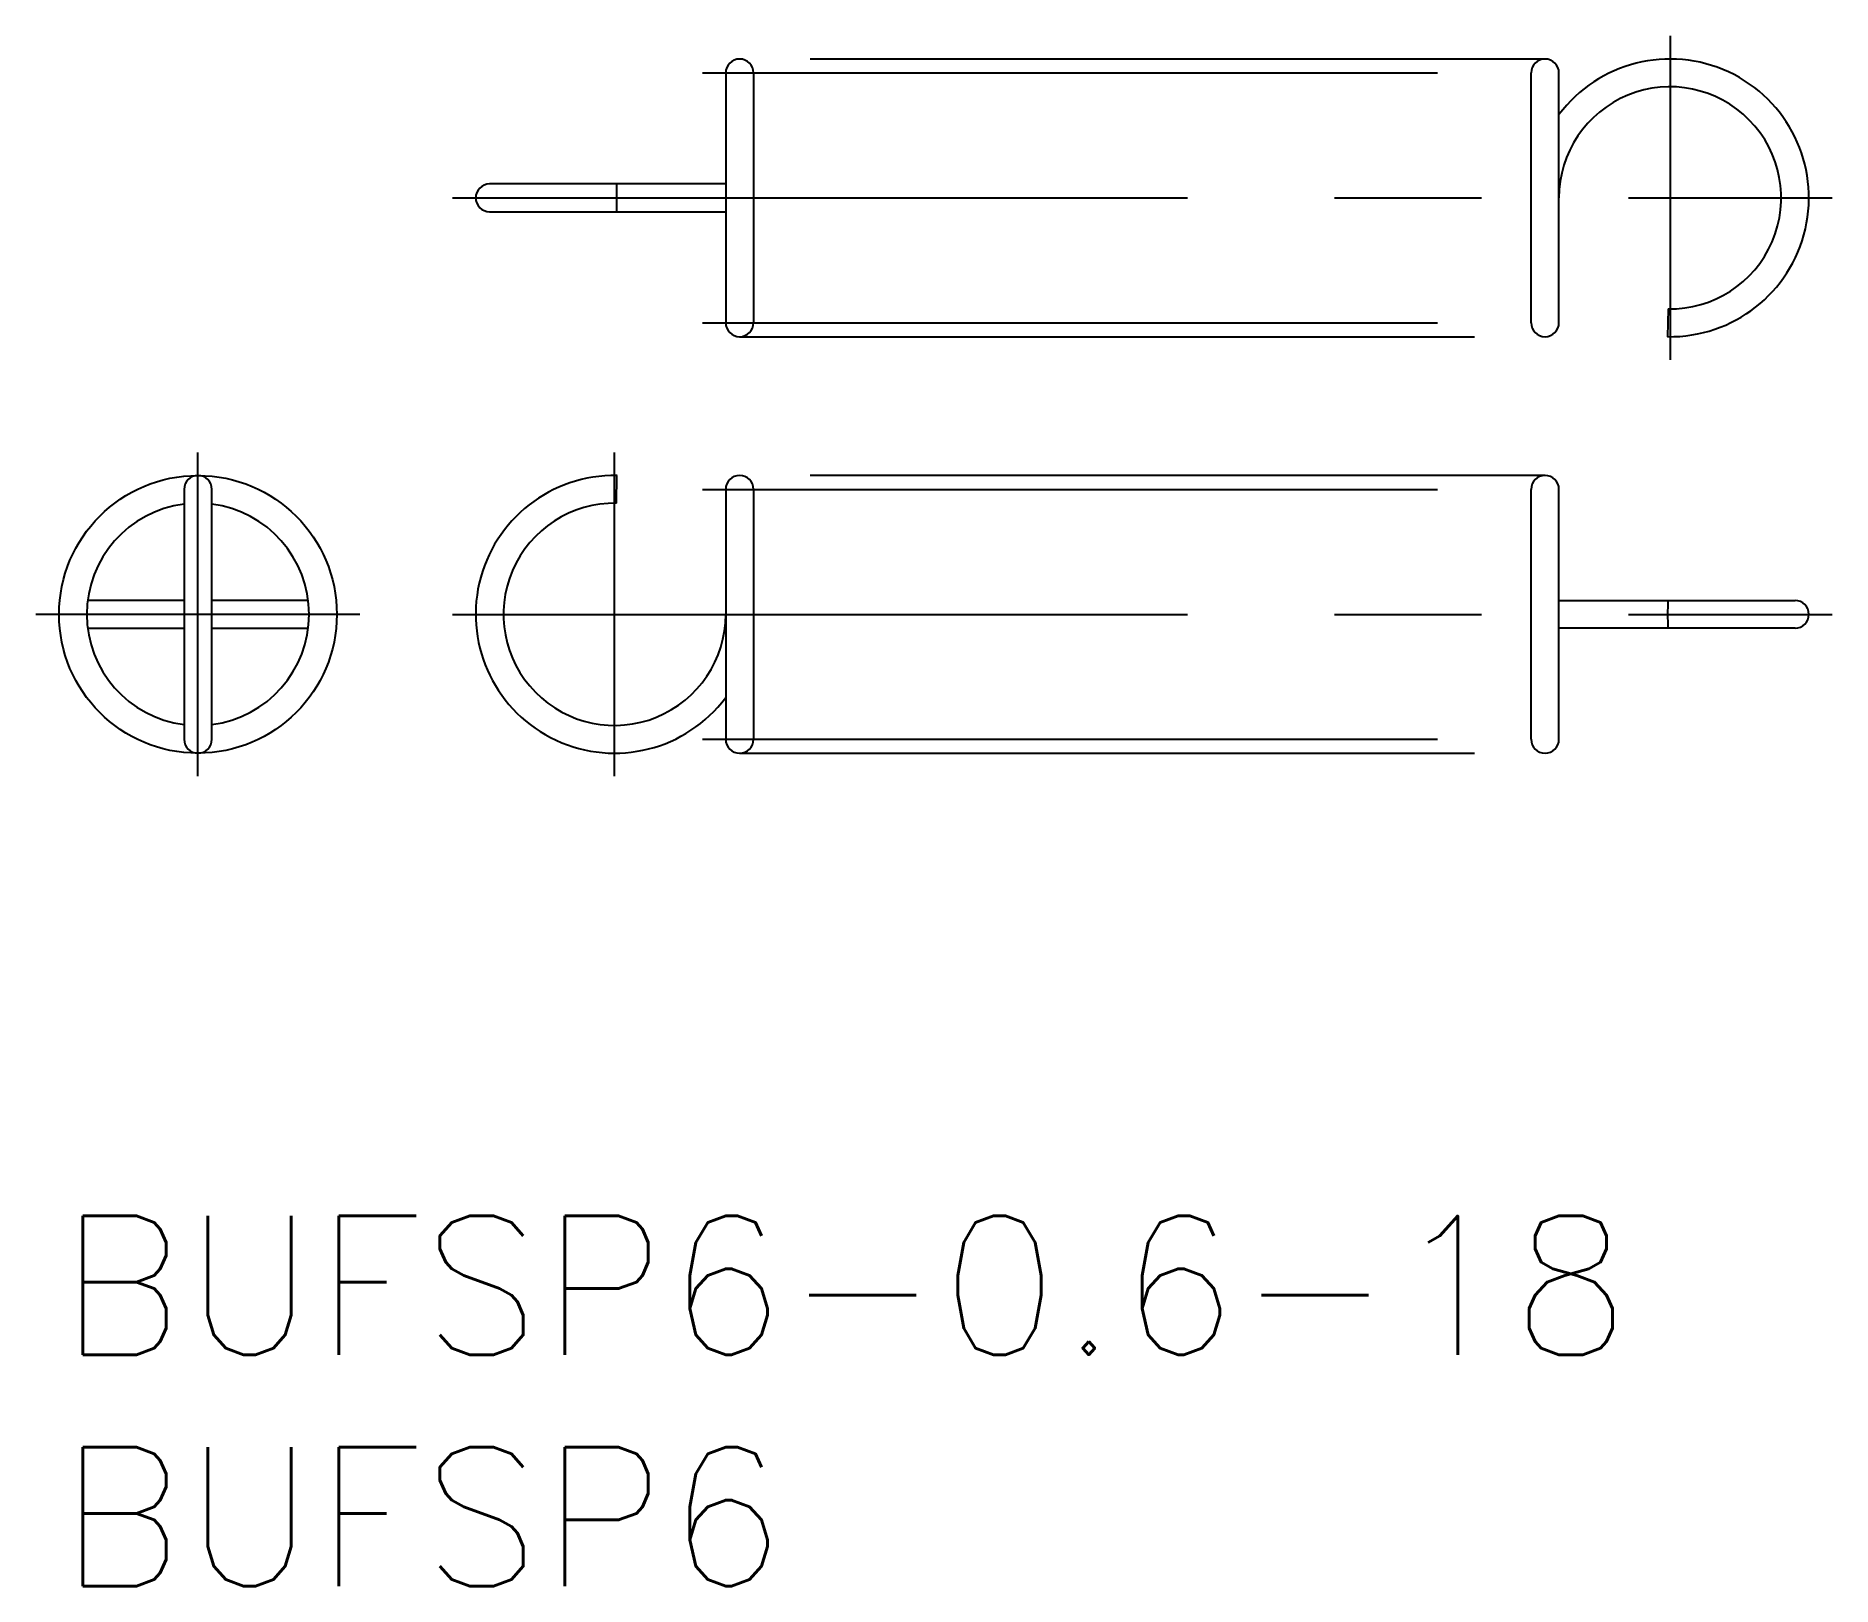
# Model space of a CAD drawing. Extents: x -0.5 to 38.3, y -8 to 25.5.
import ezdxf

# ---------------------------------------------------------------- set-up
doc = ezdxf.new("R2010")
doc.units = 0
doc.header["$LTSCALE"] = 0.5
doc.linetypes.add('CENTER', pattern=[50.8, 31.75, -6.35, 6.35, -6.35])
doc.linetypes.add('PHANTOM', pattern=[63.5, 31.75, -6.35, 6.35, -6.35, 6.35, -6.35])
for name, color, linetype in [('MSM_CENTER', 1, 'CENTER'), ('MSM_CONTINUOUS', 7, 'CONTINUOUS'), ('MSM_IMAGINARY', 6, 'PHANTOM'), ('MSM_PART_NUMBER', 7, 'CONTINUOUS')]:
    doc.layers.add(name, color=color, linetype=linetype)
doc.styles.get("Standard").update_dxf_attribs({"font": 'txt.shx', "height": 0.5, "bigfont": 'bigfont.shx'})

# ---------------------------------------------------------------- blocks, each defined once
blk = doc.blocks.new('*U16')
at = {"layer": 'MSM_PART_NUMBER'}
blk.add_text('BUFSP6-0.6-18', height=3, dxfattribs=at).set_placement((0, -3))
blk = doc.blocks.new('*U17')
at = {"layer": 'MSM_PART_NUMBER'}
blk.add_text('BUFSP6', height=3, dxfattribs=at).set_placement((0, -8))

msp = doc.modelspace()

# ---------------------------------------------------------------- linework, layer by layer
at = {"layer": 'MSM_CENTER'}
for p, q in [((34.8, 25.5), (34.8, 18.5)), ((13.9, 24.7), (32.9, 24.7)), ((8.5, 22), (38.3, 22)), ((13.9, 19.3), (32.9, 19.3)), ((3, 9.5), (3, 16.5)), ((12, 9.5), (12, 16.5)), ((13.9, 15.7), (32.9, 15.7)), ((6.5, 13), (-0.5, 13)), ((8.5, 13), (38.3, 13)), ((13.9, 10.3), (32.9, 10.3))]:
    msp.add_line(p, q, dxfattribs=at)
at = {"layer": 'MSM_CONTINUOUS'}
for p, q in [((14.4, 24.7), (14.4, 19.3)), ((15, 24.7), (15, 19.3)), ((31.8, 19.3), (31.8, 24.7)), ((32.4, 19.3), (32.4, 24.7)), ((14.4, 22.3), (9.3, 22.3)), ((9.3, 21.7), (14.4, 21.7)), ((34.758, 19.6), (34.748, 19)), ((12.042, 15.4), (12.052, 16)), ((2.7, 15.7), (2.7, 10.3)), ((3.3, 10.3), (3.3, 15.7)), ((14.4, 15.7), (14.4, 10.3)), ((15, 15.7), (15, 10.3)), ((31.8, 10.3), (31.8, 15.7)), ((32.4, 10.3), (32.4, 15.7)), ((2.7, 13.3), (0.619, 13.3)), ((5.381, 13.3), (3.3, 13.3)), ((32.4, 13.3), (37.5, 13.3)), ((0.619, 12.7), (2.7, 12.7)), ((3.3, 12.7), (5.381, 12.7)), ((37.5, 12.7), (32.4, 12.7))]:
    msp.add_line(p, q, dxfattribs=at)
msp.add_circle((3, 13), 3, dxfattribs=at)
for centre, radius, start, end in [((14.7, 24.7), 0.3, 360, 180), ((32.1, 24.7), 0.3, 0, 180), ((34.8, 22), 3, 269, 143.1301), ((34.8, 22), 2.4, 269, 180), ((9.3, 22), 0.3, 90, 270), ((14.7, 19.3), 0.3, 180, 360), ((32.1, 19.3), 0.3, 180, 360), ((3, 15.7), 0.3, 0, 180), ((12, 13), 3, 89, 323.1301), ((14.7, 15.7), 0.3, 0, 180), ((32.1, 15.7), 0.3, 0, 180), ((3, 13), 2.4, 97.1808, 262.8192), ((3, 13), 2.4, 277.1808, 82.8192), ((12, 13), 2.4, 89, 0), ((37.5, 13), 0.3, 270, 90), ((3, 10.3), 0.3, 180, 0), ((14.7, 10.3), 0.3, 180, 360), ((32.1, 10.3), 0.3, 180, 360)]:
    msp.add_arc(centre, radius, start, end, dxfattribs=at)
at = {"layer": 'MSM_IMAGINARY'}
for p, q in [((32.1, 25), (14.7, 25)), ((14.7, 19), (32.1, 19)), ((32.1, 16), (14.7, 16)), ((14.7, 10), (32.1, 10))]:
    msp.add_line(p, q, dxfattribs=at)
at = {"layer": 'MSM_PART_NUMBER'}
for centre, start, end in [((3.455, 22), 358.0003, 1.9997), ((43.345, 13), 178.0003, 181.9997)]:
    msp.add_arc(centre, 8.597, start, end, dxfattribs=at)

# ---------------------------------------------------------------- block references
at = {"layer": 'MSM_CONTINUOUS'}
for name in ['*U16', '*U17']:
    msp.add_blockref(name, (0, 0), dxfattribs=at)

doc.saveas('drawing.dxf')
